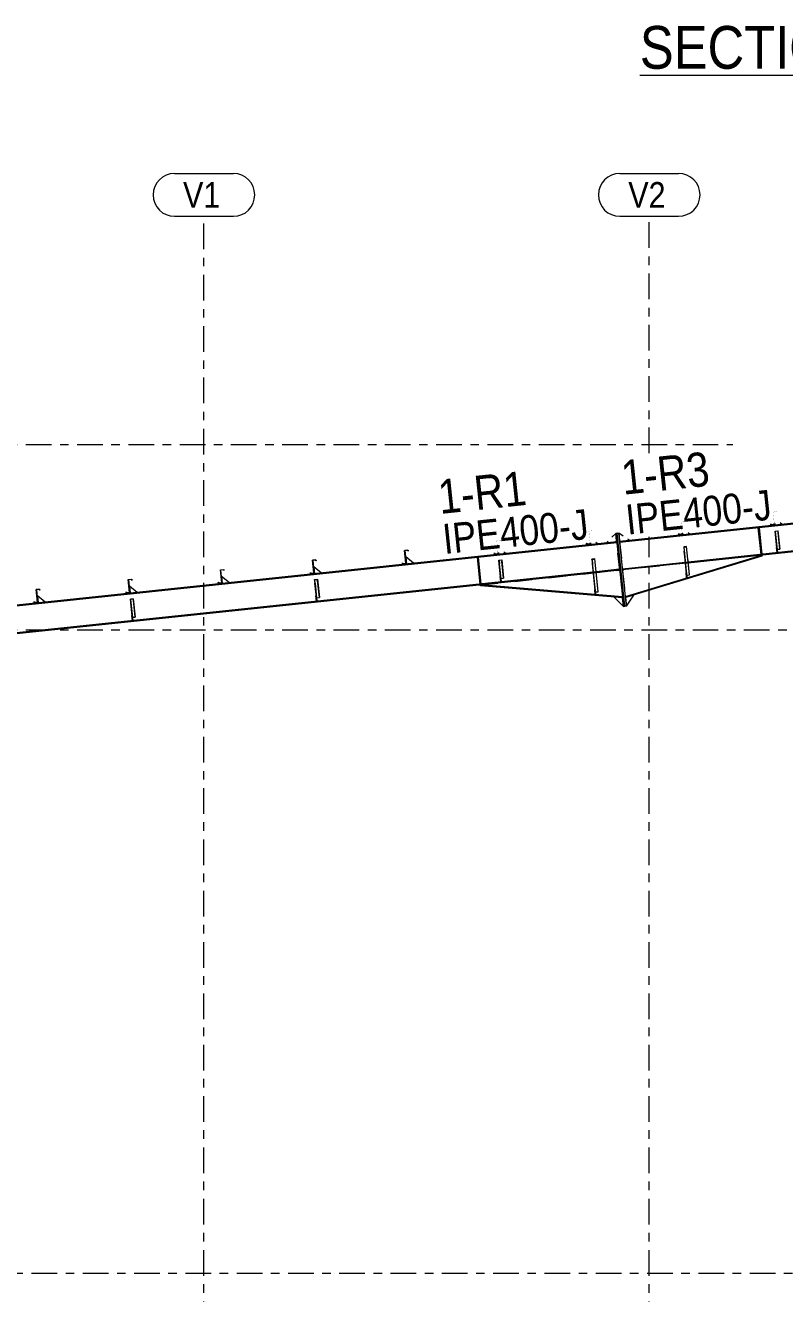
# Model space of a CAD drawing. Header units: millimetres. Extents: x -49 to 773, y -77 to 497.
# Drawn here: x 169.9 to 258.8, y 14.3 to 162.5 of the extents above; entities that cross this region are included whole.
import ezdxf

# ---------------------------------------------------------------- set-up
doc = ezdxf.new("R2010")
doc.units = ezdxf.units.MM
for name, pattern in [('XKITLINE00', [0]), ('XKITLINE02', [4, 2, -2]), ('XKITLINE03', [6, 3, -1, 1, -1])]:
    doc.linetypes.add(name, pattern=pattern)
for name, color, linetype, lineweight in [('OtherObjectType', 7, 'Continuous', 0), ('Part', 2, 'Continuous', 0), ('PartMark', 7, 'Continuous', 0), ('S-grid', 1, 'Continuous', 0)]:
    doc.layers.add(name, color=color, linetype=linetype, lineweight=lineweight)
doc.styles.add('ARIAL', font='ARIAL.TTF')

# ---------------------------------------------------------------- blocks, each defined once
blk = doc.blocks.new('*A7')
at = {"layer": 'Part'}
blk.add_hatch(color=3, dxfattribs=at).paths.add_polyline_path([(203.78, 97.74), (204.12, 97.78), (204.12, 97.75), (203.8, 97.72), (203.84, 97.32), (203.83, 97.32)], flags=17)
blk = doc.blocks.new('*A8')
at = {"layer": 'Part'}
blk.add_hatch(color=3, dxfattribs=at).paths.add_polyline_path([(225.33, 100.01), (225.66, 100.05), (225.66, 100.03), (225.35, 99.99), (225.39, 99.59), (225.38, 99.59)], flags=17)
blk = doc.blocks.new('*A9')
at = {"layer": 'Part'}
blk.add_hatch(color=3, dxfattribs=at).paths.add_polyline_path([(236.21, 100.13), (236.54, 100.17), (236.55, 100.14), (236.23, 100.11), (236.29, 99.57), (236.27, 99.56)], flags=17)
blk = doc.blocks.new('*A10')
at = {"layer": 'Part'}
blk.add_hatch(color=3, dxfattribs=at).paths.add_polyline_path([(246.95, 101.58), (247.28, 101.62), (247.29, 101.59), (246.97, 101.56), (247.02, 101.07), (247.01, 101.06)], flags=17)
blk = doc.blocks.new('*A11')
at = {"layer": 'Part'}
blk.add_hatch(color=3, dxfattribs=at).paths.add_polyline_path([(257.65, 103.42), (257.98, 103.46), (257.99, 103.44), (257.67, 103.4), (257.71, 103), (257.7, 103)], flags=17)
blk = doc.blocks.new('*A42')
at = {"layer": 'Part'}
blk.add_hatch(color=3, dxfattribs=at).paths.add_polyline_path([(182.24, 95.47), (182.57, 95.5), (182.57, 95.48), (182.26, 95.45), (182.3, 95.05), (182.28, 95.05)], flags=17)
blk = doc.blocks.new('*A43')
at = {"layer": 'Part'}
blk.add_hatch(color=3, dxfattribs=at).paths.add_polyline_path([(192.76, 98.87), (193.17, 98.92), (193.18, 98.79), (193.17, 98.79), (193.16, 98.9), (192.77, 98.86), (192.93, 97.37), (192.52, 97.32), (192.5, 97.45), (192.52, 97.45), (192.53, 97.34), (192.91, 97.38)], flags=17)
blk = doc.blocks.new('*A44')
at = {"layer": 'Part'}
blk.add_hatch(color=3, dxfattribs=at).paths.add_polyline_path([(192.76, 98.87), (193.17, 98.92), (193.18, 98.79), (193.17, 98.79), (193.16, 98.9), (192.77, 98.86), (192.93, 97.37), (192.52, 97.32), (192.5, 97.45), (192.52, 97.45), (192.53, 97.34), (192.91, 97.38)], flags=17)
blk = doc.blocks.new('*A45')
at = {"layer": 'Part'}
blk.add_hatch(color=3, dxfattribs=at).paths.add_polyline_path([(203.53, 100.01), (203.94, 100.05), (203.96, 99.93), (203.94, 99.93), (203.93, 100.04), (203.55, 100), (203.7, 98.5), (203.29, 98.46), (203.28, 98.58), (203.29, 98.58), (203.3, 98.47), (203.69, 98.52)], flags=17)
blk = doc.blocks.new('*A46')
at = {"layer": 'Part'}
blk.add_hatch(color=3, dxfattribs=at).paths.add_polyline_path([(203.53, 100.01), (203.94, 100.05), (203.96, 99.93), (203.94, 99.93), (203.93, 100.04), (203.55, 100), (203.7, 98.5), (203.29, 98.46), (203.28, 98.58), (203.29, 98.58), (203.3, 98.47), (203.69, 98.52)], flags=17)
blk = doc.blocks.new('*A47')
at = {"layer": 'Part'}
blk.add_hatch(color=3, dxfattribs=at).paths.add_polyline_path([(214.3, 101.15), (214.72, 101.19), (214.73, 101.06), (214.72, 101.06), (214.7, 101.17), (214.32, 101.13), (214.48, 99.64), (214.06, 99.59), (214.05, 99.72), (214.06, 99.72), (214.08, 99.61), (214.46, 99.65)], flags=17)
blk = doc.blocks.new('*A48')
at = {"layer": 'Part'}
blk.add_hatch(color=3, dxfattribs=at).paths.add_polyline_path([(214.3, 101.15), (214.72, 101.19), (214.73, 101.06), (214.72, 101.06), (214.7, 101.17), (214.32, 101.13), (214.48, 99.64), (214.06, 99.59), (214.05, 99.72), (214.06, 99.72), (214.08, 99.61), (214.46, 99.65)], flags=17)
blk = doc.blocks.new('*A49')
at = {"layer": 'Part'}
blk.add_hatch(color=3, dxfattribs=at).paths.add_polyline_path([(225.08, 102.28), (225.49, 102.33), (225.5, 102.2), (225.49, 102.2), (225.48, 102.31), (225.09, 102.27), (225.25, 100.77), (224.84, 100.73), (224.82, 100.86), (224.84, 100.86), (224.85, 100.75), (225.23, 100.79)], flags=17)
blk = doc.blocks.new('*A50')
at = {"layer": 'Part'}
blk.add_hatch(color=3, dxfattribs=at).paths.add_polyline_path([(225.08, 102.28), (225.49, 102.33), (225.5, 102.2), (225.49, 102.2), (225.48, 102.31), (225.09, 102.27), (225.25, 100.77), (224.84, 100.73), (224.82, 100.86), (224.84, 100.86), (224.85, 100.75), (225.23, 100.79)], flags=17)
blk = doc.blocks.new('*A51')
at = {"layer": 'Part'}
blk.add_hatch(color=3, dxfattribs=at).paths.add_polyline_path([(235.85, 103.42), (236.26, 103.46), (236.28, 103.34), (236.26, 103.34), (236.25, 103.45), (235.87, 103.4), (236.02, 101.91), (235.61, 101.87), (235.6, 101.99), (235.61, 101.99), (235.62, 101.88), (236.01, 101.92)], flags=17)
blk = doc.blocks.new('*A52')
at = {"layer": 'Part'}
blk.add_hatch(color=3, dxfattribs=at).paths.add_polyline_path([(235.85, 103.42), (236.26, 103.46), (236.28, 103.34), (236.26, 103.34), (236.25, 103.45), (235.87, 103.4), (236.02, 101.91), (235.61, 101.87), (235.6, 101.99), (235.61, 101.99), (235.62, 101.88), (236.01, 101.92)], flags=17)
blk = doc.blocks.new('*A53')
at = {"layer": 'Part'}
blk.add_hatch(color=3, dxfattribs=at).paths.add_polyline_path([(246.62, 104.55), (247.04, 104.6), (247.05, 104.47), (247.04, 104.47), (247.02, 104.58), (246.64, 104.54), (246.8, 103.05), (246.38, 103), (246.37, 103.13), (246.38, 103.13), (246.4, 103.02), (246.78, 103.06)], flags=17)
blk = doc.blocks.new('*A54')
at = {"layer": 'Part'}
blk.add_hatch(color=3, dxfattribs=at).paths.add_polyline_path([(246.62, 104.55), (247.04, 104.6), (247.05, 104.47), (247.04, 104.47), (247.02, 104.58), (246.64, 104.54), (246.8, 103.05), (246.38, 103), (246.37, 103.13), (246.38, 103.13), (246.4, 103.02), (246.78, 103.06)], flags=17)
blk = doc.blocks.new('*A55')
at = {"layer": 'Part'}
blk.add_hatch(color=3, dxfattribs=at).paths.add_polyline_path([(257.4, 105.69), (257.81, 105.73), (257.82, 105.61), (257.81, 105.61), (257.8, 105.72), (257.41, 105.68), (257.57, 104.18), (257.16, 104.14), (257.14, 104.26), (257.16, 104.27), (257.17, 104.16), (257.55, 104.2)], flags=17)
blk = doc.blocks.new('*A56')
at = {"layer": 'Part'}
blk.add_hatch(color=3, dxfattribs=at).paths.add_polyline_path([(257.4, 105.69), (257.81, 105.73), (257.82, 105.61), (257.81, 105.61), (257.8, 105.72), (257.41, 105.68), (257.57, 104.18), (257.16, 104.14), (257.14, 104.26), (257.16, 104.27), (257.17, 104.16), (257.55, 104.2)], flags=17)
blk = doc.blocks.new('*A69')
at = {"layer": 'Part'}
blk.add_hatch(color=3, dxfattribs=at).paths.add_polyline_path([(171.21, 96.6), (171.62, 96.64), (171.64, 96.52), (171.62, 96.52), (171.61, 96.63), (171.23, 96.59), (171.38, 95.09), (170.97, 95.05), (170.96, 95.17), (170.97, 95.18), (170.98, 95.07), (171.37, 95.11)], flags=17)
blk = doc.blocks.new('*A70')
at = {"layer": 'Part'}
blk.add_hatch(color=3, dxfattribs=at).paths.add_polyline_path([(171.21, 96.6), (171.62, 96.64), (171.64, 96.52), (171.62, 96.52), (171.61, 96.63), (171.23, 96.59), (171.38, 95.09), (170.97, 95.05), (170.96, 95.17), (170.97, 95.18), (170.98, 95.07), (171.37, 95.11)], flags=17)
blk = doc.blocks.new('*A71')
at = {"layer": 'Part'}
blk.add_hatch(color=3, dxfattribs=at).paths.add_polyline_path([(181.98, 97.74), (182.4, 97.78), (182.41, 97.66), (182.39, 97.65), (182.38, 97.76), (182, 97.72), (182.16, 96.23), (181.74, 96.19), (181.73, 96.31), (181.74, 96.31), (181.76, 96.2), (182.14, 96.24)], flags=17)
blk = doc.blocks.new('*A72')
at = {"layer": 'Part'}
blk.add_hatch(color=3, dxfattribs=at).paths.add_polyline_path([(181.98, 97.74), (182.4, 97.78), (182.41, 97.66), (182.39, 97.65), (182.38, 97.76), (182, 97.72), (182.16, 96.23), (181.74, 96.19), (181.73, 96.31), (181.74, 96.31), (181.76, 96.2), (182.14, 96.24)], flags=17)
blk = doc.blocks.new('*A445')
at = {"layer": 'S-grid', "color": 1, "linetype": 'XKITLINE03', "lineweight": 0}
blk.add_line((-10, 113.54), (252.7, 113.54), dxfattribs=at)
blk = doc.blocks.new('*A446')
at = {"layer": 'S-grid', "color": 1, "linetype": 'XKITLINE03', "lineweight": 0}
blk.add_line((-10, 91.87), (571.05, 91.87), dxfattribs=at)
blk = doc.blocks.new('*A447')
at = {"layer": 'S-grid', "color": 1, "linetype": 'XKITLINE03', "lineweight": 0}
blk.add_line((56.67, 16.67), (571.05, 16.67), dxfattribs=at)
blk = doc.blocks.new('*A450')
at = {"layer": 'Part', "color": 2, "linetype": 'XKITLINE00', "lineweight": 0}
for p, q in [((312.08, 109.85), (239.45, 102.19)), ((312.1, 109.74), (239.46, 102.08)), ((312.09, 109.77), (312.1, 109.74)), ((312.42, 106.64), (247.48, 99.79)), ((312.43, 106.54), (247.49, 99.68)), ((312.42, 106.64), (312.43, 106.54)), ((247.14, 99.76), (239.79, 98.98)), ((247.16, 99.65), (239.8, 98.87))]:
    blk.add_line(p, q, dxfattribs=at)
at = {"layer": 'Part', "color": 7, "linetype": 'XKITLINE02', "lineweight": 0}
for p, q in [((312.08, 109.85), (312.09, 109.77)), ((312.1, 109.74), (312.42, 106.64)), ((239.45, 102.19), (239.8, 98.87)), ((247.48, 99.79), (247.14, 99.76)), ((247.49, 99.68), (247.16, 99.65))]:
    blk.add_line(p, q, dxfattribs=at)
blk = doc.blocks.new('*A497')
at = {"layer": 'S-grid', "color": 1, "linetype": 'XKITLINE03', "lineweight": 0}
for p, q in [((242.92, 112.51), (242.92, 140.21)), ((242.92, -1.63), (242.92, 102.76))]:
    blk.add_line(p, q, dxfattribs=at)
at = {"layer": 'S-grid', "color": 3, "style": 'ARIAL', "width": 0.85}
blk.add_text('V2', height=3, dxfattribs=at).set_placement((240.47, 141.21))
blk = doc.blocks.new('*A498')
at = {"layer": 'S-grid', "color": 1, "linetype": 'XKITLINE03', "lineweight": 0}
blk.add_line((190.83, -1.63), (190.83, 140.21), dxfattribs=at)
at = {"layer": 'S-grid', "color": 3, "style": 'ARIAL', "width": 0.85}
blk.add_text('V1', height=3, dxfattribs=at).set_placement((188.39, 141.21))
blk = doc.blocks.new('*A502')
at = {"layer": 'Part', "color": 2, "linetype": 'XKITLINE00', "lineweight": 0}
for p, q in [((203.78, 97.74), (204.12, 97.78)), ((203.83, 97.32), (203.78, 97.74)), ((203.8, 97.72), (204.12, 97.75)), ((204.05, 95.35), (203.8, 97.72)), ((203.83, 97.32), (203.84, 97.32)), ((203.83, 97.32), (204.01, 95.57)), ((204.12, 97.78), (204.34, 95.64)), ((204.03, 95.6), (204.34, 95.64)), ((204.04, 95.35), (204.05, 95.35))]:
    blk.add_line(p, q, dxfattribs=at)
at = {"layer": 'Part', "color": 7, "linetype": 'XKITLINE02', "lineweight": 0}
for p, q in [((204.01, 95.61), (204.34, 95.65)), ((204.01, 95.57), (204.04, 95.35))]:
    blk.add_line(p, q, dxfattribs=at)
blk = doc.blocks.new('*A503')
at = {"layer": 'Part', "color": 7, "linetype": 'XKITLINE02', "lineweight": 0}
for p, q in [((204.04, 95.35), (203.78, 97.74)), ((204.05, 95.35), (203.8, 97.72)), ((204.34, 95.64), (204.12, 97.78)), ((204.01, 95.61), (204.34, 95.65)), ((204.03, 95.6), (204.34, 95.64)), ((204.04, 95.35), (204.05, 95.35))]:
    blk.add_line(p, q, dxfattribs=at)
blk = doc.blocks.new('*A504')
at = {"layer": 'Part', "color": 2, "linetype": 'XKITLINE00', "lineweight": 0}
for p, q in [((204.01, 95.21), (203.94, 95.83)), ((203.94, 95.83), (203.98, 95.83)), ((204.01, 95.57), (204.05, 95.21))]:
    blk.add_line(p, q, dxfattribs=at)
at = {"layer": 'Part', "color": 7, "linetype": 'XKITLINE02', "lineweight": 0}
for p, q in [((203.98, 95.83), (204.01, 95.57)), ((204, 95.33), (204.04, 95.34)), ((204.05, 95.21), (204.01, 95.21))]:
    blk.add_line(p, q, dxfattribs=at)
blk = doc.blocks.new('*A505')
at = {"layer": 'Part', "color": 7, "linetype": 'XKITLINE02', "lineweight": 0}
for p, q in [((203.94, 95.83), (204.01, 95.21)), ((203.98, 95.83), (203.94, 95.83)), ((204.05, 95.21), (203.98, 95.83)), ((204, 95.33), (204.04, 95.34)), ((204.01, 95.21), (204.05, 95.21))]:
    blk.add_line(p, q, dxfattribs=at)
blk = doc.blocks.new('*A506')
at = {"layer": 'Part', "color": 2, "linetype": 'XKITLINE00', "lineweight": 0}
for p, q in [((203.6, 99.92), (203.55, 99.91)), ((203.75, 98.42), (203.6, 99.92)), ((203.7, 98.5), (203.71, 98.42))]:
    blk.add_line(p, q, dxfattribs=at)
at = {"layer": 'Part', "color": 7, "linetype": 'XKITLINE02', "lineweight": 0}
for p, q in [((203.55, 99.91), (203.7, 98.5)), ((203.71, 98.42), (203.75, 98.42))]:
    blk.add_line(p, q, dxfattribs=at)
blk = doc.blocks.new('*A507')
at = {"layer": 'Part', "color": 2, "linetype": 'XKITLINE00', "lineweight": 0}
blk.add_line((204.58, 98.51), (203.67, 99.25), dxfattribs=at)
at = {"layer": 'Part', "color": 7, "linetype": 'XKITLINE02', "lineweight": 0}
for p, q in [((203.67, 99.25), (203.75, 98.42)), ((203.75, 98.42), (204.58, 98.51))]:
    blk.add_line(p, q, dxfattribs=at)
blk = doc.blocks.new('*A508')
at = {"layer": 'Part', "color": 2, "linetype": 'XKITLINE00', "lineweight": 0}
for p, q in [((192.82, 98.78), (192.78, 98.77)), ((192.98, 97.29), (192.82, 98.78)), ((192.93, 97.37), (192.94, 97.28))]:
    blk.add_line(p, q, dxfattribs=at)
at = {"layer": 'Part', "color": 7, "linetype": 'XKITLINE02', "lineweight": 0}
for p, q in [((192.78, 98.77), (192.93, 97.37)), ((192.94, 97.28), (192.98, 97.29))]:
    blk.add_line(p, q, dxfattribs=at)
blk = doc.blocks.new('*A509')
at = {"layer": 'Part', "color": 2, "linetype": 'XKITLINE00', "lineweight": 0}
blk.add_line((193.81, 97.37), (192.89, 98.12), dxfattribs=at)
at = {"layer": 'Part', "color": 7, "linetype": 'XKITLINE02', "lineweight": 0}
for p, q in [((192.89, 98.12), (192.98, 97.29)), ((192.98, 97.29), (193.81, 97.37))]:
    blk.add_line(p, q, dxfattribs=at)
blk = doc.blocks.new('*A510')
at = {"layer": 'Part', "color": 7, "linetype": 'XKITLINE02', "lineweight": 0}
for p, q in [((223.21, 97.12), (239.35, 98.83)), ((239.48, 98.72), (239.81, 95.61))]:
    blk.add_line(p, q, dxfattribs=at)
at = {"layer": 'Part', "color": 2, "linetype": 'XKITLINE00', "lineweight": 0}
for p, q in [((239.35, 98.83), (239.48, 98.72)), ((223.2, 97.02), (223.21, 97.12)), ((239.81, 95.61), (223.2, 97.02)), ((239.8, 95.72), (223.21, 97.12))]:
    blk.add_line(p, q, dxfattribs=at)
blk = doc.blocks.new('*A511')
at = {"layer": 'Part', "color": 7, "linetype": 'XKITLINE02', "lineweight": 0}
for p, q in [((256.06, 100.59), (239.92, 98.89)), ((239.81, 98.75), (240.14, 95.64))]:
    blk.add_line(p, q, dxfattribs=at)
at = {"layer": 'Part', "color": 2, "linetype": 'XKITLINE00', "lineweight": 0}
for p, q in [((240.13, 95.75), (256.06, 100.59)), ((256.09, 100.49), (240.14, 95.64)), ((256.06, 100.59), (256.09, 100.49)), ((239.92, 98.89), (239.81, 98.75))]:
    blk.add_line(p, q, dxfattribs=at)
blk = doc.blocks.new('*A512')
at = {"layer": 'Part', "color": 2, "linetype": 'XKITLINE00', "lineweight": 0}
for p, q in [((236.54, 96.6), (236.58, 96.61)), ((236.61, 95.99), (236.54, 96.6)), ((236.6, 96.41), (236.65, 95.98))]:
    blk.add_line(p, q, dxfattribs=at)
at = {"layer": 'Part', "color": 7, "linetype": 'XKITLINE02', "lineweight": 0}
for p, q in [((236.58, 96.61), (236.6, 96.41)), ((236.59, 96.1), (236.64, 96.11)), ((236.61, 95.99), (236.61, 95.98)), ((236.65, 95.98), (236.61, 95.98))]:
    blk.add_line(p, q, dxfattribs=at)
blk = doc.blocks.new('*A513')
at = {"layer": 'Part', "color": 7, "linetype": 'XKITLINE02', "lineweight": 0}
for p, q in [((236.58, 96.61), (236.54, 96.6)), ((236.54, 96.6), (236.61, 95.98)), ((236.65, 95.98), (236.58, 96.61)), ((236.59, 96.1), (236.64, 96.11)), ((236.61, 95.98), (236.65, 95.98))]:
    blk.add_line(p, q, dxfattribs=at)
blk = doc.blocks.new('*A514')
at = {"layer": 'Part', "color": 2, "linetype": 'XKITLINE00', "lineweight": 0}
for p, q in [((225.49, 98.1), (225.53, 98.11)), ((225.56, 97.48), (225.49, 98.1)), ((225.56, 97.85), (225.6, 97.48))]:
    blk.add_line(p, q, dxfattribs=at)
at = {"layer": 'Part', "color": 7, "linetype": 'XKITLINE02', "lineweight": 0}
for p, q in [((225.53, 98.11), (225.56, 97.85)), ((225.54, 97.6), (225.58, 97.61)), ((225.6, 97.48), (225.56, 97.48))]:
    blk.add_line(p, q, dxfattribs=at)
blk = doc.blocks.new('*A515')
at = {"layer": 'Part', "color": 7, "linetype": 'XKITLINE02', "lineweight": 0}
for p, q in [((225.53, 98.11), (225.49, 98.1)), ((225.49, 98.1), (225.56, 97.48)), ((225.6, 97.48), (225.53, 98.11)), ((225.54, 97.6), (225.58, 97.61)), ((225.56, 97.48), (225.6, 97.48))]:
    blk.add_line(p, q, dxfattribs=at)
blk = doc.blocks.new('*A516')
at = {"layer": 'Part', "color": 2, "linetype": 'XKITLINE00', "lineweight": 0}
blk.add_line((238.81, 95.69), (239.91, 94.61), dxfattribs=at)
at = {"layer": 'Part', "color": 7, "linetype": 'XKITLINE02', "lineweight": 0}
for p, q in [((239.81, 95.61), (238.81, 95.69)), ((239.91, 94.61), (239.81, 95.61))]:
    blk.add_line(p, q, dxfattribs=at)
blk = doc.blocks.new('*A517')
at = {"layer": 'Part', "color": 7, "linetype": 'XKITLINE02', "lineweight": 0}
for p, q in [((241.1, 95.93), (240.14, 95.64)), ((240.14, 95.64), (240.25, 94.65))]:
    blk.add_line(p, q, dxfattribs=at)
at = {"layer": 'Part', "color": 2, "linetype": 'XKITLINE00', "lineweight": 0}
blk.add_line((240.25, 94.65), (241.1, 95.93), dxfattribs=at)
blk = doc.blocks.new('*A518')
at = {"layer": 'Part', "color": 7, "linetype": 'XKITLINE02', "lineweight": 0}
for p, q in [((236.64, 96.12), (236.21, 100.13)), ((236.65, 96.12), (236.23, 100.11)), ((236.95, 96.33), (236.54, 100.17)), ((236.61, 96.31), (236.95, 96.34)), ((236.63, 96.3), (236.95, 96.33)), ((236.64, 96.12), (236.65, 96.12))]:
    blk.add_line(p, q, dxfattribs=at)
blk = doc.blocks.new('*A519')
at = {"layer": 'Part', "color": 7, "linetype": 'XKITLINE02', "lineweight": 0}
for p, q in [((236.01, 102.03), (236.02, 101.91)), ((236.03, 101.83), (236.07, 101.83))]:
    blk.add_line(p, q, dxfattribs=at)
at = {"layer": 'Part', "color": 2, "linetype": 'XKITLINE00', "lineweight": 0}
for p, q in [((236.02, 101.91), (236.03, 101.83)), ((236.07, 101.83), (236.05, 102.03))]:
    blk.add_line(p, q, dxfattribs=at)
blk = doc.blocks.new('*A520')
at = {"layer": 'Part', "color": 7, "linetype": 'XKITLINE02', "lineweight": 0}
for p, q in [((236.05, 102.03), (236.07, 101.83)), ((236.07, 101.83), (236.9, 101.92))]:
    blk.add_line(p, q, dxfattribs=at)
at = {"layer": 'Part', "color": 2, "linetype": 'XKITLINE00', "lineweight": 0}
blk.add_line((236.9, 101.92), (236.68, 102.1), dxfattribs=at)
blk = doc.blocks.new('*A521')
at = {"layer": 'Part', "color": 2, "linetype": 'XKITLINE00', "lineweight": 0}
for p, q in [((225.33, 100.01), (225.66, 100.05)), ((225.38, 99.59), (225.33, 100.01)), ((225.66, 100.03), (225.35, 99.99)), ((225.35, 99.99), (225.39, 99.59)), ((225.39, 99.59), (225.38, 99.59)), ((225.38, 99.59), (225.56, 97.85)), ((225.6, 97.63), (225.39, 99.59)), ((225.66, 100.05), (225.89, 97.91)), ((225.57, 97.87), (225.89, 97.91)), ((225.58, 97.62), (225.6, 97.63))]:
    blk.add_line(p, q, dxfattribs=at)
at = {"layer": 'Part', "color": 7, "linetype": 'XKITLINE02', "lineweight": 0}
for p, q in [((225.56, 97.89), (225.89, 97.92)), ((225.56, 97.85), (225.58, 97.62))]:
    blk.add_line(p, q, dxfattribs=at)
blk = doc.blocks.new('*A522')
at = {"layer": 'Part', "color": 7, "linetype": 'XKITLINE02', "lineweight": 0}
for p, q in [((225.58, 97.62), (225.33, 100.01)), ((225.6, 97.63), (225.35, 99.99)), ((225.89, 97.91), (225.66, 100.05)), ((225.56, 97.89), (225.89, 97.92)), ((225.57, 97.87), (225.89, 97.91)), ((225.58, 97.62), (225.6, 97.63))]:
    blk.add_line(p, q, dxfattribs=at)
blk = doc.blocks.new('*A523')
at = {"layer": 'Part', "color": 7, "linetype": 'XKITLINE02', "lineweight": 0}
for p, q in [((225.24, 100.89), (225.25, 100.77)), ((225.26, 100.69), (225.3, 100.7))]:
    blk.add_line(p, q, dxfattribs=at)
at = {"layer": 'Part', "color": 2, "linetype": 'XKITLINE00', "lineweight": 0}
for p, q in [((225.3, 100.7), (225.28, 100.9)), ((225.25, 100.77), (225.26, 100.69))]:
    blk.add_line(p, q, dxfattribs=at)
blk = doc.blocks.new('*A524')
at = {"layer": 'Part', "color": 7, "linetype": 'XKITLINE02', "lineweight": 0}
for p, q in [((225.28, 100.9), (225.3, 100.7)), ((225.3, 100.7), (226.13, 100.78))]:
    blk.add_line(p, q, dxfattribs=at)
at = {"layer": 'Part', "color": 2, "linetype": 'XKITLINE00', "lineweight": 0}
blk.add_line((226.13, 100.78), (225.91, 100.96), dxfattribs=at)
blk = doc.blocks.new('*A525')
at = {"layer": 'Part', "color": 2, "linetype": 'XKITLINE00', "lineweight": 0}
for p, q in [((236.54, 100.17), (236.21, 100.13)), ((236.21, 100.13), (236.6, 96.41)), ((236.23, 100.11), (236.55, 100.14)), ((236.23, 100.11), (236.29, 99.57)), ((236.29, 99.57), (236.27, 99.56)), ((236.65, 96.12), (236.29, 99.57)), ((236.95, 96.33), (236.54, 100.17)), ((236.63, 96.3), (236.95, 96.33)), ((236.64, 96.12), (236.65, 96.12))]:
    blk.add_line(p, q, dxfattribs=at)
at = {"layer": 'Part', "color": 7, "linetype": 'XKITLINE02', "lineweight": 0}
for p, q in [((236.6, 96.41), (236.64, 96.12)), ((236.61, 96.31), (236.95, 96.34))]:
    blk.add_line(p, q, dxfattribs=at)
blk = doc.blocks.new('*A526')
at = {"layer": 'Part', "color": 7, "linetype": 'XKITLINE02', "lineweight": 0}
for p, q in [((222.83, 100.33), (222.91, 100.34)), ((222.84, 100.2), (222.93, 100.21)), ((223.15, 97.35), (223.23, 97.36)), ((223.16, 97.23), (223.24, 97.24))]:
    blk.add_line(p, q, dxfattribs=at)
at = {"layer": 'Part', "color": 2, "linetype": 'XKITLINE00', "lineweight": 0}
for p, q in [((223.16, 97.23), (222.83, 100.33)), ((222.91, 100.34), (223.24, 97.24))]:
    blk.add_line(p, q, dxfattribs=at)
blk = doc.blocks.new('*A527')
at = {"layer": 'Part', "color": 7, "linetype": 'XKITLINE02', "lineweight": 0}
for p, q in [((222.83, 100.33), (222.91, 100.34)), ((222.83, 100.33), (223.16, 97.23)), ((222.84, 100.2), (222.93, 100.21)), ((222.91, 100.34), (223.24, 97.24)), ((223.23, 97.36), (223.15, 97.35)), ((223.24, 97.24), (223.16, 97.23))]:
    blk.add_line(p, q, dxfattribs=at)
blk = doc.blocks.new('*A528')
at = {"layer": 'Part', "color": 2, "linetype": 'XKITLINE00', "lineweight": 0}
for p, q in [((239.18, 103.17), (239.01, 103.15)), ((239.01, 103.15), (239.91, 94.61)), ((240.08, 94.63), (239.18, 103.17)), ((239.91, 94.61), (240.08, 94.63))]:
    blk.add_line(p, q, dxfattribs=at)
blk = doc.blocks.new('*A529')
at = {"layer": 'Part', "color": 2, "linetype": 'XKITLINE00', "lineweight": 0}
for p, q in [((239.18, 103.17), (239.35, 103.18)), ((240.08, 94.63), (239.18, 103.17)), ((240.25, 94.65), (239.35, 103.18)), ((240.25, 94.65), (240.08, 94.63))]:
    blk.add_line(p, q, dxfattribs=at)
blk = doc.blocks.new('*A530')
at = {"layer": 'Part', "color": 7, "linetype": 'XKITLINE02', "lineweight": 0}
for p, q in [((246.83, 103.17), (246.85, 102.97)), ((246.85, 102.97), (247.68, 103.06))]:
    blk.add_line(p, q, dxfattribs=at)
at = {"layer": 'Part', "color": 2, "linetype": 'XKITLINE00', "lineweight": 0}
blk.add_line((247.68, 103.06), (247.46, 103.23), dxfattribs=at)
blk = doc.blocks.new('*A531')
at = {"layer": 'Part', "color": 7, "linetype": 'XKITLINE02', "lineweight": 0}
for p, q in [((246.79, 103.16), (246.8, 103.05)), ((246.81, 102.96), (246.85, 102.97))]:
    blk.add_line(p, q, dxfattribs=at)
at = {"layer": 'Part', "color": 2, "linetype": 'XKITLINE00', "lineweight": 0}
for p, q in [((246.8, 103.05), (246.81, 102.96)), ((246.85, 102.97), (246.83, 103.17))]:
    blk.add_line(p, q, dxfattribs=at)
blk = doc.blocks.new('*A532')
at = {"layer": 'Part', "color": 7, "linetype": 'XKITLINE02', "lineweight": 0}
for p, q in [((247.23, 98.56), (247.29, 97.94)), ((247.27, 98.56), (247.23, 98.56)), ((247.34, 97.94), (247.27, 98.56)), ((247.28, 98.06), (247.32, 98.06)), ((247.29, 97.94), (247.34, 97.94))]:
    blk.add_line(p, q, dxfattribs=at)
blk = doc.blocks.new('*A533')
at = {"layer": 'Part', "color": 2, "linetype": 'XKITLINE00', "lineweight": 0}
for p, q in [((247.29, 97.94), (247.23, 98.56)), ((247.23, 98.56), (247.27, 98.56)), ((247.29, 98.35), (247.34, 97.94)), ((247.34, 97.94), (247.29, 97.94))]:
    blk.add_line(p, q, dxfattribs=at)
at = {"layer": 'Part', "color": 7, "linetype": 'XKITLINE02', "lineweight": 0}
for p, q in [((247.27, 98.56), (247.29, 98.35)), ((247.28, 98.06), (247.32, 98.06))]:
    blk.add_line(p, q, dxfattribs=at)
blk = doc.blocks.new('*A534')
at = {"layer": 'Part', "color": 7, "linetype": 'XKITLINE02', "lineweight": 0}
for p, q in [((247.32, 98.07), (246.95, 101.58)), ((247.34, 98.07), (246.97, 101.56)), ((247.63, 98.31), (247.28, 101.62)), ((247.3, 98.28), (247.63, 98.32)), ((247.32, 98.28), (247.63, 98.31)), ((247.32, 98.07), (247.34, 98.07))]:
    blk.add_line(p, q, dxfattribs=at)
blk = doc.blocks.new('*A535')
at = {"layer": 'Part', "color": 2, "linetype": 'XKITLINE00', "lineweight": 0}
for p, q in [((247.28, 101.62), (246.95, 101.58)), ((246.95, 101.58), (247.29, 98.35)), ((246.97, 101.56), (247.29, 101.59)), ((246.97, 101.56), (247.02, 101.07)), ((247.02, 101.07), (247.01, 101.06)), ((247.34, 98.07), (247.02, 101.07)), ((247.63, 98.31), (247.28, 101.62)), ((247.32, 98.28), (247.63, 98.31)), ((247.32, 98.07), (247.34, 98.07))]:
    blk.add_line(p, q, dxfattribs=at)
at = {"layer": 'Part', "color": 7, "linetype": 'XKITLINE02', "lineweight": 0}
for p, q in [((247.29, 98.35), (247.32, 98.07)), ((247.3, 98.28), (247.63, 98.32))]:
    blk.add_line(p, q, dxfattribs=at)
blk = doc.blocks.new('*A536')
at = {"layer": 'Part', "color": 2, "linetype": 'XKITLINE00', "lineweight": 0}
for p, q in [((239.01, 103.15), (238.56, 102.7)), ((238.1, 102.25), (237.88, 102.02)), ((238.99, 102.14), (239.11, 102.28))]:
    blk.add_line(p, q, dxfattribs=at)
at = {"layer": 'Part', "color": 7, "linetype": 'XKITLINE02', "lineweight": 0}
for p, q in [((239.11, 102.28), (239.01, 103.15)), ((237.88, 102.02), (238.99, 102.14))]:
    blk.add_line(p, q, dxfattribs=at)
blk = doc.blocks.new('*A537')
at = {"layer": 'Part', "color": 2, "linetype": 'XKITLINE00', "lineweight": 0}
for p, q in [((239.88, 102.84), (239.35, 103.18)), ((239.44, 102.31), (239.57, 102.2)), ((240.69, 102.32), (240.42, 102.49))]:
    blk.add_line(p, q, dxfattribs=at)
at = {"layer": 'Part', "color": 7, "linetype": 'XKITLINE02', "lineweight": 0}
for p, q in [((239.35, 103.18), (239.44, 102.31)), ((239.57, 102.2), (240.69, 102.32))]:
    blk.add_line(p, q, dxfattribs=at)
blk = doc.blocks.new('*A538')
at = {"layer": 'Part', "color": 7, "linetype": 'XKITLINE02', "lineweight": 0}
for p, q in [((257.6, 104.3), (257.62, 104.11)), ((257.62, 104.11), (258.45, 104.19))]:
    blk.add_line(p, q, dxfattribs=at)
at = {"layer": 'Part', "color": 2, "linetype": 'XKITLINE00', "lineweight": 0}
blk.add_line((258.45, 104.19), (258.23, 104.37), dxfattribs=at)
blk = doc.blocks.new('*A539')
at = {"layer": 'Part', "color": 7, "linetype": 'XKITLINE02', "lineweight": 0}
for p, q in [((257.56, 104.3), (257.57, 104.18)), ((257.58, 104.1), (257.62, 104.11))]:
    blk.add_line(p, q, dxfattribs=at)
at = {"layer": 'Part', "color": 2, "linetype": 'XKITLINE00', "lineweight": 0}
for p, q in [((257.57, 104.18), (257.58, 104.1)), ((257.62, 104.11), (257.6, 104.3))]:
    blk.add_line(p, q, dxfattribs=at)
blk = doc.blocks.new('*A540')
at = {"layer": 'Part', "color": 7, "linetype": 'XKITLINE02', "lineweight": 0}
for p, q in [((257.85, 101.52), (257.81, 101.51)), ((257.81, 101.51), (257.88, 100.89)), ((257.92, 100.89), (257.85, 101.52)), ((257.86, 101.01), (257.91, 101.02)), ((257.88, 100.89), (257.92, 100.89))]:
    blk.add_line(p, q, dxfattribs=at)
blk = doc.blocks.new('*A541')
at = {"layer": 'Part', "color": 2, "linetype": 'XKITLINE00', "lineweight": 0}
for p, q in [((257.81, 101.51), (257.85, 101.52)), ((257.88, 100.89), (257.81, 101.51)), ((257.88, 101.26), (257.92, 100.89))]:
    blk.add_line(p, q, dxfattribs=at)
at = {"layer": 'Part', "color": 7, "linetype": 'XKITLINE02', "lineweight": 0}
for p, q in [((257.85, 101.52), (257.88, 101.26)), ((257.86, 101.01), (257.91, 101.02)), ((257.92, 100.89), (257.88, 100.89))]:
    blk.add_line(p, q, dxfattribs=at)
blk = doc.blocks.new('*A542')
at = {"layer": 'Part', "color": 7, "linetype": 'XKITLINE02', "lineweight": 0}
for p, q in [((257.9, 101.03), (257.65, 103.42)), ((257.92, 101.04), (257.67, 103.4)), ((258.21, 101.32), (257.98, 103.46)), ((257.88, 101.3), (258.21, 101.33)), ((257.89, 101.28), (258.21, 101.32)), ((257.9, 101.03), (257.92, 101.04))]:
    blk.add_line(p, q, dxfattribs=at)
blk = doc.blocks.new('*A543')
at = {"layer": 'Part', "color": 2, "linetype": 'XKITLINE00', "lineweight": 0}
for p, q in [((257.65, 103.42), (257.98, 103.46)), ((257.7, 103), (257.65, 103.42)), ((257.67, 103.4), (257.99, 103.44)), ((257.92, 101.04), (257.67, 103.4)), ((257.7, 103), (257.71, 103)), ((257.7, 103), (257.88, 101.26)), ((257.98, 103.46), (258.21, 101.32)), ((257.89, 101.28), (258.21, 101.32)), ((257.9, 101.03), (257.92, 101.04))]:
    blk.add_line(p, q, dxfattribs=at)
at = {"layer": 'Part', "color": 7, "linetype": 'XKITLINE02', "lineweight": 0}
for p, q in [((257.88, 101.3), (258.21, 101.33)), ((257.88, 101.26), (257.9, 101.03))]:
    blk.add_line(p, q, dxfattribs=at)
blk = doc.blocks.new('*A545')
at = {"layer": 'Part', "color": 7, "linetype": 'XKITLINE02', "lineweight": 0}
for p, q in [((255.68, 103.79), (255.76, 103.8)), ((255.69, 103.67), (255.77, 103.68)), ((255.99, 100.82), (256.07, 100.83)), ((256, 100.69), (256.09, 100.7))]:
    blk.add_line(p, q, dxfattribs=at)
at = {"layer": 'Part', "color": 2, "linetype": 'XKITLINE00', "lineweight": 0}
for p, q in [((256, 100.69), (255.68, 103.79)), ((255.76, 103.8), (256.09, 100.7))]:
    blk.add_line(p, q, dxfattribs=at)
blk = doc.blocks.new('*A546')
at = {"layer": 'Part', "color": 7, "linetype": 'XKITLINE02', "lineweight": 0}
for p, q in [((255.68, 103.79), (255.76, 103.8)), ((255.68, 103.79), (256, 100.69)), ((255.76, 103.8), (256.09, 100.7)), ((255.69, 103.67), (255.77, 103.68)), ((256.07, 100.83), (255.99, 100.82)), ((256.09, 100.7), (256, 100.69))]:
    blk.add_line(p, q, dxfattribs=at)
blk = doc.blocks.new('*A640')
at = {"layer": 'Part', "color": 2, "linetype": 'XKITLINE00', "lineweight": 0}
blk.add_line((172.26, 95.1), (171.35, 95.84), dxfattribs=at)
at = {"layer": 'Part', "color": 7, "linetype": 'XKITLINE02', "lineweight": 0}
for p, q in [((171.35, 95.84), (171.43, 95.01)), ((171.43, 95.01), (172.26, 95.1))]:
    blk.add_line(p, q, dxfattribs=at)
blk = doc.blocks.new('*A641')
at = {"layer": 'Part', "color": 2, "linetype": 'XKITLINE00', "lineweight": 0}
for p, q in [((171.28, 96.51), (171.23, 96.5)), ((171.43, 95.01), (171.28, 96.51)), ((171.38, 95.09), (171.39, 95.01))]:
    blk.add_line(p, q, dxfattribs=at)
at = {"layer": 'Part', "color": 7, "linetype": 'XKITLINE02', "lineweight": 0}
for p, q in [((171.23, 96.5), (171.38, 95.09)), ((171.39, 95.01), (171.43, 95.01))]:
    blk.add_line(p, q, dxfattribs=at)
blk = doc.blocks.new('*A644')
at = {"layer": 'Part', "color": 2, "linetype": 'XKITLINE00', "lineweight": 0}
for p, q in [((182.24, 95.47), (182.57, 95.5)), ((182.28, 95.05), (182.24, 95.47)), ((182.57, 95.48), (182.26, 95.45)), ((182.26, 95.45), (182.3, 95.05)), ((182.3, 95.05), (182.28, 95.05)), ((182.28, 95.05), (182.46, 93.3)), ((182.5, 93.08), (182.3, 95.05)), ((182.57, 95.5), (182.79, 93.36)), ((182.48, 93.33), (182.79, 93.36)), ((182.49, 93.08), (182.5, 93.08))]:
    blk.add_line(p, q, dxfattribs=at)
at = {"layer": 'Part', "color": 7, "linetype": 'XKITLINE02', "lineweight": 0}
for p, q in [((182.46, 93.34), (182.79, 93.38)), ((182.46, 93.3), (182.49, 93.08))]:
    blk.add_line(p, q, dxfattribs=at)
blk = doc.blocks.new('*A645')
at = {"layer": 'Part', "color": 7, "linetype": 'XKITLINE02', "lineweight": 0}
for p, q in [((182.49, 93.08), (182.24, 95.47)), ((182.5, 93.08), (182.26, 95.45)), ((182.79, 93.36), (182.57, 95.5)), ((182.46, 93.34), (182.79, 93.38)), ((182.48, 93.33), (182.79, 93.36)), ((182.49, 93.08), (182.5, 93.08))]:
    blk.add_line(p, q, dxfattribs=at)
blk = doc.blocks.new('*A646')
at = {"layer": 'Part', "color": 2, "linetype": 'XKITLINE00', "lineweight": 0}
for p, q in [((182.46, 92.94), (182.4, 93.56)), ((182.4, 93.56), (182.44, 93.56)), ((182.46, 93.3), (182.5, 92.94))]:
    blk.add_line(p, q, dxfattribs=at)
at = {"layer": 'Part', "color": 7, "linetype": 'XKITLINE02', "lineweight": 0}
for p, q in [((182.44, 93.56), (182.46, 93.3)), ((182.45, 93.06), (182.49, 93.06)), ((182.5, 92.94), (182.46, 92.94))]:
    blk.add_line(p, q, dxfattribs=at)
blk = doc.blocks.new('*A647')
at = {"layer": 'Part', "color": 7, "linetype": 'XKITLINE02', "lineweight": 0}
for p, q in [((182.4, 93.56), (182.46, 92.94)), ((182.44, 93.56), (182.4, 93.56)), ((182.5, 92.94), (182.44, 93.56)), ((182.45, 93.06), (182.49, 93.06)), ((182.46, 92.94), (182.5, 92.94))]:
    blk.add_line(p, q, dxfattribs=at)
blk = doc.blocks.new('*A648')
at = {"layer": 'Part', "color": 2, "linetype": 'XKITLINE00', "lineweight": 0}
for p, q in [((182.05, 97.64), (182.01, 97.64)), ((182.21, 96.15), (182.05, 97.64)), ((182.16, 96.23), (182.16, 96.15))]:
    blk.add_line(p, q, dxfattribs=at)
at = {"layer": 'Part', "color": 7, "linetype": 'XKITLINE02', "lineweight": 0}
for p, q in [((182.01, 97.64), (182.16, 96.23)), ((182.16, 96.15), (182.21, 96.15))]:
    blk.add_line(p, q, dxfattribs=at)
blk = doc.blocks.new('*A649')
at = {"layer": 'Part', "color": 2, "linetype": 'XKITLINE00', "lineweight": 0}
blk.add_line((183.04, 96.24), (182.12, 96.98), dxfattribs=at)
at = {"layer": 'Part', "color": 7, "linetype": 'XKITLINE02', "lineweight": 0}
for p, q in [((182.12, 96.98), (182.21, 96.15)), ((182.21, 96.15), (183.04, 96.24))]:
    blk.add_line(p, q, dxfattribs=at)
blk = doc.blocks.new('*A650')
at = {"layer": 'Part', "color": 2, "linetype": 'XKITLINE00', "lineweight": 0}
for p, q in [((192.76, 98.87), (193.17, 98.92)), ((192.91, 97.38), (192.76, 98.87)), ((193.16, 98.9), (192.77, 98.86)), ((192.77, 98.86), (192.93, 97.37)), ((193.17, 98.79), (193.16, 98.9)), ((193.17, 98.92), (193.18, 98.79)), ((193.18, 98.79), (193.17, 98.79)), ((192.52, 97.32), (192.5, 97.45)), ((192.5, 97.45), (192.52, 97.45)), ((192.52, 97.45), (192.53, 97.34)), ((192.93, 97.37), (192.52, 97.32)), ((192.53, 97.34), (192.91, 97.38))]:
    blk.add_line(p, q, dxfattribs=at)
blk = doc.blocks.new('*A651')
at = {"layer": 'Part', "color": 2, "linetype": 'XKITLINE00', "lineweight": 0}
for p, q in [((192.76, 98.87), (193.17, 98.92)), ((192.91, 97.38), (192.76, 98.87)), ((193.16, 98.9), (192.77, 98.86)), ((192.77, 98.86), (192.93, 97.37)), ((193.17, 98.79), (193.16, 98.9)), ((193.17, 98.92), (193.18, 98.79)), ((193.18, 98.79), (193.17, 98.79)), ((192.52, 97.32), (192.5, 97.45)), ((192.5, 97.45), (192.52, 97.45)), ((192.52, 97.45), (192.53, 97.34)), ((192.93, 97.37), (192.52, 97.32)), ((192.53, 97.34), (192.91, 97.38))]:
    blk.add_line(p, q, dxfattribs=at)
blk = doc.blocks.new('*A652')
at = {"layer": 'Part', "color": 2, "linetype": 'XKITLINE00', "lineweight": 0}
for p, q in [((203.53, 100.01), (203.94, 100.05)), ((203.69, 98.52), (203.53, 100.01)), ((203.93, 100.04), (203.55, 100)), ((203.55, 100), (203.7, 98.5)), ((203.94, 99.93), (203.93, 100.04)), ((203.94, 100.05), (203.96, 99.93)), ((203.96, 99.93), (203.94, 99.93)), ((203.29, 98.46), (203.28, 98.58)), ((203.28, 98.58), (203.29, 98.58)), ((203.29, 98.58), (203.3, 98.47)), ((203.7, 98.5), (203.29, 98.46)), ((203.3, 98.47), (203.69, 98.52))]:
    blk.add_line(p, q, dxfattribs=at)
blk = doc.blocks.new('*A653')
at = {"layer": 'Part', "color": 2, "linetype": 'XKITLINE00', "lineweight": 0}
for p, q in [((203.53, 100.01), (203.94, 100.05)), ((203.69, 98.52), (203.53, 100.01)), ((203.93, 100.04), (203.55, 100)), ((203.55, 100), (203.7, 98.5)), ((203.94, 99.93), (203.93, 100.04)), ((203.94, 100.05), (203.96, 99.93)), ((203.96, 99.93), (203.94, 99.93)), ((203.29, 98.46), (203.28, 98.58)), ((203.28, 98.58), (203.29, 98.58)), ((203.29, 98.58), (203.3, 98.47)), ((203.7, 98.5), (203.29, 98.46)), ((203.3, 98.47), (203.69, 98.52))]:
    blk.add_line(p, q, dxfattribs=at)
blk = doc.blocks.new('*A654')
at = {"layer": 'Part', "color": 2, "linetype": 'XKITLINE00', "lineweight": 0}
for p, q in [((214.3, 101.15), (214.72, 101.19)), ((214.46, 99.65), (214.3, 101.15)), ((214.7, 101.17), (214.32, 101.13)), ((214.32, 101.13), (214.48, 99.64)), ((214.72, 101.06), (214.7, 101.17)), ((214.72, 101.19), (214.73, 101.06)), ((214.73, 101.06), (214.72, 101.06)), ((214.06, 99.59), (214.05, 99.72)), ((214.05, 99.72), (214.06, 99.72)), ((214.06, 99.72), (214.08, 99.61)), ((214.48, 99.64), (214.06, 99.59)), ((214.08, 99.61), (214.46, 99.65))]:
    blk.add_line(p, q, dxfattribs=at)
blk = doc.blocks.new('*A655')
at = {"layer": 'Part', "color": 2, "linetype": 'XKITLINE00', "lineweight": 0}
for p, q in [((214.3, 101.15), (214.72, 101.19)), ((214.46, 99.65), (214.3, 101.15)), ((214.7, 101.17), (214.32, 101.13)), ((214.32, 101.13), (214.48, 99.64)), ((214.72, 101.06), (214.7, 101.17)), ((214.72, 101.19), (214.73, 101.06)), ((214.73, 101.06), (214.72, 101.06)), ((214.06, 99.59), (214.05, 99.72)), ((214.05, 99.72), (214.06, 99.72)), ((214.06, 99.72), (214.08, 99.61)), ((214.48, 99.64), (214.06, 99.59)), ((214.08, 99.61), (214.46, 99.65))]:
    blk.add_line(p, q, dxfattribs=at)
blk = doc.blocks.new('*A656')
at = {"layer": 'Part', "color": 2, "linetype": 'XKITLINE00', "lineweight": 0}
for p, q in [((224.82, 100.85), (224.82, 100.86)), ((224.82, 100.86), (224.84, 100.86)), ((224.84, 100.73), (224.82, 100.85)), ((224.84, 100.86), (224.84, 100.85)), ((224.84, 100.85), (224.85, 100.75)), ((225.23, 100.79), (225.22, 100.89)), ((225.24, 100.89), (225.25, 100.77)), ((225.25, 100.77), (224.84, 100.73)), ((224.85, 100.75), (225.23, 100.79))]:
    blk.add_line(p, q, dxfattribs=at)
blk = doc.blocks.new('*A657')
at = {"layer": 'Part', "color": 2, "linetype": 'XKITLINE00', "lineweight": 0}
for p, q in [((224.82, 100.85), (224.82, 100.86)), ((224.82, 100.86), (224.84, 100.86)), ((224.84, 100.73), (224.82, 100.85)), ((224.84, 100.86), (224.84, 100.85)), ((224.84, 100.85), (224.85, 100.75)), ((225.23, 100.79), (225.22, 100.89)), ((225.24, 100.89), (225.25, 100.77)), ((225.25, 100.77), (224.84, 100.73)), ((224.85, 100.75), (225.23, 100.79))]:
    blk.add_line(p, q, dxfattribs=at)
blk = doc.blocks.new('*A658')
at = {"layer": 'Part', "color": 2, "linetype": 'XKITLINE00', "lineweight": 0}
for p, q in [((235.6, 101.98), (235.6, 101.99)), ((235.6, 101.99), (235.61, 101.99)), ((235.61, 101.87), (235.6, 101.98)), ((235.61, 101.99), (235.61, 101.99)), ((235.61, 101.99), (235.62, 101.88)), ((236.02, 101.91), (235.61, 101.87)), ((235.62, 101.88), (236.01, 101.92)), ((236.01, 101.92), (236, 102.03)), ((236.01, 102.03), (236.02, 101.91))]:
    blk.add_line(p, q, dxfattribs=at)
blk = doc.blocks.new('*A659')
at = {"layer": 'Part', "color": 2, "linetype": 'XKITLINE00', "lineweight": 0}
for p, q in [((235.6, 101.98), (235.6, 101.99)), ((235.6, 101.99), (235.61, 101.99)), ((235.61, 101.87), (235.6, 101.98)), ((235.61, 101.99), (235.61, 101.99)), ((235.61, 101.99), (235.62, 101.88)), ((236.02, 101.91), (235.61, 101.87)), ((235.62, 101.88), (236.01, 101.92)), ((236.01, 101.92), (236, 102.03)), ((236.01, 102.03), (236.02, 101.91))]:
    blk.add_line(p, q, dxfattribs=at)
blk = doc.blocks.new('*A660')
at = {"layer": 'Part', "color": 2, "linetype": 'XKITLINE00', "lineweight": 0}
for p, q in [((246.37, 103.12), (246.37, 103.13)), ((246.37, 103.13), (246.38, 103.13)), ((246.38, 103), (246.37, 103.12)), ((246.38, 103.13), (246.39, 103.12)), ((246.8, 103.05), (246.38, 103)), ((246.39, 103.12), (246.4, 103.02)), ((246.4, 103.02), (246.78, 103.06)), ((246.78, 103.06), (246.77, 103.16)), ((246.79, 103.16), (246.8, 103.05))]:
    blk.add_line(p, q, dxfattribs=at)
blk = doc.blocks.new('*A661')
at = {"layer": 'Part', "color": 2, "linetype": 'XKITLINE00', "lineweight": 0}
for p, q in [((246.37, 103.12), (246.37, 103.13)), ((246.37, 103.13), (246.38, 103.13)), ((246.38, 103), (246.37, 103.12)), ((246.38, 103.13), (246.39, 103.12)), ((246.8, 103.05), (246.38, 103)), ((246.39, 103.12), (246.4, 103.02)), ((246.4, 103.02), (246.78, 103.06)), ((246.78, 103.06), (246.77, 103.16)), ((246.79, 103.16), (246.8, 103.05))]:
    blk.add_line(p, q, dxfattribs=at)
blk = doc.blocks.new('*A662')
at = {"layer": 'Part', "color": 2, "linetype": 'XKITLINE00', "lineweight": 0}
for p, q in [((257.14, 104.26), (257.16, 104.27)), ((257.16, 104.14), (257.14, 104.26)), ((257.14, 104.26), (257.14, 104.26)), ((257.16, 104.27), (257.16, 104.26)), ((257.16, 104.26), (257.17, 104.16)), ((257.57, 104.18), (257.16, 104.14)), ((257.17, 104.16), (257.55, 104.2)), ((257.55, 104.2), (257.54, 104.3)), ((257.56, 104.3), (257.57, 104.18))]:
    blk.add_line(p, q, dxfattribs=at)
blk = doc.blocks.new('*A663')
at = {"layer": 'Part', "color": 2, "linetype": 'XKITLINE00', "lineweight": 0}
for p, q in [((257.14, 104.26), (257.16, 104.27)), ((257.16, 104.14), (257.14, 104.26)), ((257.14, 104.26), (257.14, 104.26)), ((257.16, 104.27), (257.16, 104.26)), ((257.16, 104.26), (257.17, 104.16)), ((257.57, 104.18), (257.16, 104.14)), ((257.17, 104.16), (257.55, 104.2)), ((257.55, 104.2), (257.54, 104.3)), ((257.56, 104.3), (257.57, 104.18))]:
    blk.add_line(p, q, dxfattribs=at)
blk = doc.blocks.new('*A664')
at = {"layer": 'Part', "color": 2, "linetype": 'XKITLINE00', "lineweight": 0}
for p, q in [((239.12, 102.15), (139.84, 91.68)), ((239.13, 102.05), (139.97, 91.59)), ((236.37, 98.62), (150.51, 89.57)), ((236.38, 98.51), (150.53, 89.46)), ((239.46, 98.95), (236.7, 98.66)), ((239.47, 98.84), (236.71, 98.55)), ((150.18, 89.53), (143.87, 88.86)), ((150.19, 89.42), (144, 88.77))]:
    blk.add_line(p, q, dxfattribs=at)
at = {"layer": 'Part', "color": 7, "linetype": 'XKITLINE02', "lineweight": 0}
for p, q in [((239.47, 98.84), (239.12, 102.15)), ((236.7, 98.66), (236.37, 98.62)), ((236.71, 98.55), (236.38, 98.51)), ((144, 88.77), (139.84, 91.68)), ((150.51, 89.57), (150.18, 89.53)), ((150.53, 89.46), (150.19, 89.42))]:
    blk.add_line(p, q, dxfattribs=at)
blk = doc.blocks.new('*A665')
at = {"layer": 'Part', "color": 2, "linetype": 'XKITLINE00', "lineweight": 0}
for p, q in [((214.37, 101.05), (214.33, 101.05)), ((214.53, 99.56), (214.37, 101.05)), ((214.48, 99.64), (214.49, 99.56))]:
    blk.add_line(p, q, dxfattribs=at)
at = {"layer": 'Part', "color": 7, "linetype": 'XKITLINE02', "lineweight": 0}
for p, q in [((214.33, 101.05), (214.48, 99.64)), ((214.49, 99.56), (214.53, 99.56))]:
    blk.add_line(p, q, dxfattribs=at)
blk = doc.blocks.new('*A666')
at = {"layer": 'Part', "color": 2, "linetype": 'XKITLINE00', "lineweight": 0}
blk.add_line((215.36, 99.65), (214.44, 100.39), dxfattribs=at)
at = {"layer": 'Part', "color": 7, "linetype": 'XKITLINE02', "lineweight": 0}
for p, q in [((214.44, 100.39), (214.53, 99.56)), ((214.53, 99.56), (215.36, 99.65))]:
    blk.add_line(p, q, dxfattribs=at)
blk = doc.blocks.new('*A692')
at = {"layer": 'Part', "color": 2, "linetype": 'XKITLINE00', "lineweight": 0}
for p, q in [((171.21, 96.6), (171.62, 96.64)), ((171.37, 95.11), (171.21, 96.6)), ((171.61, 96.63), (171.23, 96.59)), ((171.23, 96.59), (171.38, 95.09)), ((171.62, 96.52), (171.61, 96.63)), ((171.62, 96.64), (171.64, 96.52)), ((171.64, 96.52), (171.62, 96.52)), ((170.96, 95.17), (170.97, 95.18)), ((170.97, 95.05), (170.96, 95.17)), ((170.97, 95.18), (170.98, 95.07)), ((171.38, 95.09), (170.97, 95.05)), ((170.98, 95.07), (171.37, 95.11))]:
    blk.add_line(p, q, dxfattribs=at)
blk = doc.blocks.new('*A693')
at = {"layer": 'Part', "color": 2, "linetype": 'XKITLINE00', "lineweight": 0}
for p, q in [((171.21, 96.6), (171.62, 96.64)), ((171.37, 95.11), (171.21, 96.6)), ((171.61, 96.63), (171.23, 96.59)), ((171.23, 96.59), (171.38, 95.09)), ((171.62, 96.52), (171.61, 96.63)), ((171.62, 96.64), (171.64, 96.52)), ((171.64, 96.52), (171.62, 96.52)), ((170.96, 95.17), (170.97, 95.18)), ((170.97, 95.05), (170.96, 95.17)), ((170.97, 95.18), (170.98, 95.07)), ((171.38, 95.09), (170.97, 95.05)), ((170.98, 95.07), (171.37, 95.11))]:
    blk.add_line(p, q, dxfattribs=at)
blk = doc.blocks.new('*A694')
at = {"layer": 'Part', "color": 2, "linetype": 'XKITLINE00', "lineweight": 0}
for p, q in [((181.98, 97.74), (182.4, 97.78)), ((182.14, 96.24), (181.98, 97.74)), ((182.38, 97.76), (182, 97.72)), ((182, 97.72), (182.16, 96.23)), ((182.39, 97.65), (182.38, 97.76)), ((182.41, 97.66), (182.39, 97.65)), ((182.4, 97.78), (182.41, 97.66)), ((181.74, 96.19), (181.73, 96.31)), ((181.73, 96.31), (181.74, 96.31)), ((181.74, 96.31), (181.76, 96.2)), ((182.16, 96.23), (181.74, 96.19)), ((181.76, 96.2), (182.14, 96.24))]:
    blk.add_line(p, q, dxfattribs=at)
blk = doc.blocks.new('*A695')
at = {"layer": 'Part', "color": 2, "linetype": 'XKITLINE00', "lineweight": 0}
for p, q in [((181.98, 97.74), (182.4, 97.78)), ((182.14, 96.24), (181.98, 97.74)), ((182.38, 97.76), (182, 97.72)), ((182, 97.72), (182.16, 96.23)), ((182.39, 97.65), (182.38, 97.76)), ((182.41, 97.66), (182.39, 97.65)), ((182.4, 97.78), (182.41, 97.66)), ((181.74, 96.19), (181.73, 96.31)), ((181.73, 96.31), (181.74, 96.31)), ((181.74, 96.31), (181.76, 96.2)), ((182.16, 96.23), (181.74, 96.19)), ((181.76, 96.2), (182.14, 96.24))]:
    blk.add_line(p, q, dxfattribs=at)
blk = doc.blocks.new('*A726')
at = {"layer": 'S-grid', "color": 1, "linetype": 'XKITLINE00', "lineweight": 0}
for p, q in [((239.47, 145.21), (246.36, 145.21)), ((239.47, 140.21), (246.36, 140.21))]:
    blk.add_line(p, q, dxfattribs=at)
for centre, start, end in [((239.47, 142.71), 90, 270), ((246.36, 142.71), 270, 90)]:
    blk.add_arc(centre, 2.5, start, end, dxfattribs=at)
blk = doc.blocks.new('*A727')
at = {"layer": 'S-grid', "color": 1, "linetype": 'XKITLINE00', "lineweight": 0}
for p, q in [((187.39, 145.21), (194.28, 145.21)), ((187.39, 140.21), (194.28, 140.21))]:
    blk.add_line(p, q, dxfattribs=at)
for centre, start, end in [((187.39, 142.71), 90, 270), ((194.28, 142.71), 270, 90)]:
    blk.add_arc(centre, 2.5, start, end, dxfattribs=at)
blk = doc.blocks.new('*A1006')
at = {"layer": 'OtherObjectType', "color": 5, "linetype": 'XKITLINE00', "lineweight": 0}
blk.add_line((241.82, 156.71), (295.54, 156.71), dxfattribs=at)
at = {"layer": 'OtherObjectType', "color": 7, "style": 'ARIAL', "width": 0.85}
blk.add_text('SECTION GRID 3', height=5, dxfattribs=at).set_placement((241.82, 157.46))
blk = doc.blocks.new('*A1980')
at = {"layer": 'PartMark', "color": 3, "style": 'ARIAL', "width": 0.85}
blk.add_text('1-R3', height=4, rotation=6.0218, dxfattribs=at).set_placement((239.88, 107.66))
at = {"layer": 'PartMark', "color": 7, "style": 'ARIAL', "width": 0.85}
blk.add_text('IPE400-J', height=3.5, rotation=6.0218, dxfattribs=at).set_placement((240.37, 102.99))
blk = doc.blocks.new('*A1981')
at = {"layer": 'PartMark', "color": 3, "style": 'ARIAL', "width": 0.85}
blk.add_text('1-R1', height=4, rotation=6.0218, dxfattribs=at).set_placement((218.46, 105.41))
at = {"layer": 'PartMark', "color": 7, "style": 'ARIAL', "width": 0.85}
blk.add_text('IPE400-J', height=3.5, rotation=6.0218, dxfattribs=at).set_placement((218.96, 100.73))

msp = doc.modelspace()

# ---------------------------------------------------------------- block references
at = {"lineweight": 0}
for name in ['*A1006', '*A727', '*A498', '*A726', '*A497', '*A445', '*A1980', '*A1981', '*A450', '*A55', '*A56', '*A53', '*A54', '*A545', '*A546', '*A662', '*A663', '*A539', '*A538', '*A49', '*A50', '*A51', '*A52', '*A536', '*A528', '*A529', '*A537', '*A660', '*A661', '*A531', '*A530', '*A11', '*A542', '*A543', '*A664', '*A47', '*A48', '*A654', '*A655', '*A665', '*A656', '*A657', '*A523', '*A524', '*A658', '*A659', '*A519', '*A520', '*A10', '*A534', '*A535', '*A540', '*A541', '*A45', '*A46', '*A652', '*A653', '*A506', '*A666', '*A526', '*A527', '*A8', '*A521', '*A522', '*A9', '*A518', '*A525', '*A511', '*A43', '*A44', '*A650', '*A651', '*A508', '*A509', '*A507', '*A510', '*A514', '*A515', '*A532', '*A533', '*A69', '*A70', '*A692', '*A693', '*A641', '*A71', '*A72', '*A694', '*A695', '*A648', '*A649', '*A7', '*A502', '*A503', '*A512', '*A513', '*A640', '*A42', '*A644', '*A645', '*A504', '*A505', '*A516', '*A517', '*A446', '*A646', '*A647', '*A447']:
    msp.add_blockref(name, (0, 0), dxfattribs=at)

doc.saveas('drawing.dxf')
